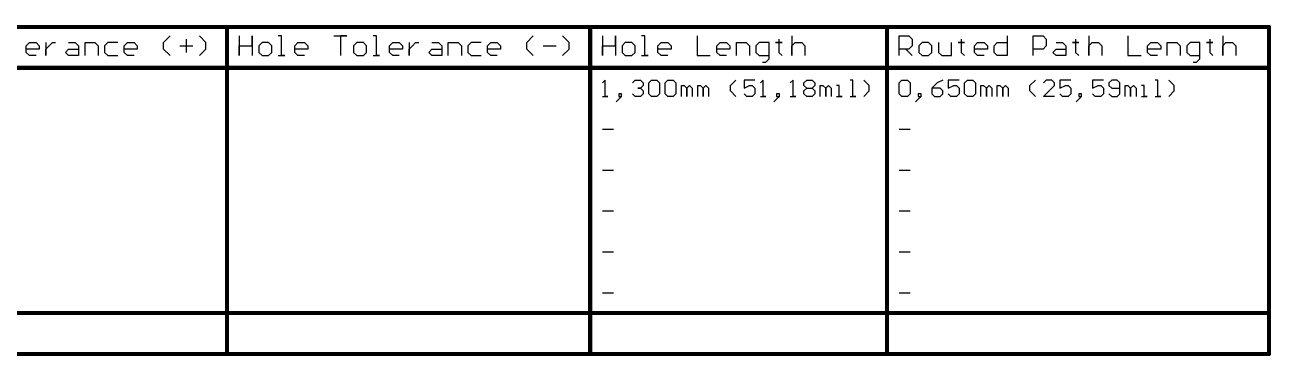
# Model space of a CAD drawing. Header units: millimetres. Extents: x 21 to 336, y 20 to 129.
# Drawn here: x 219.9 to 336.1, y 98.2 to 129 of the extents above; entities that cross this region are included whole.
import ezdxf

# ---------------------------------------------------------------- set-up
doc = ezdxf.new("R2010")
doc.units = ezdxf.units.MM
doc.layers.add('DrillDrawing', color=1, linetype='Continuous')

msp = doc.modelspace()

# ---------------------------------------------------------------- linework, layer by layer
at = {"layer": 'DrillDrawing'}
for p, q in [((232.78, 127.41), (233.39, 128.02)), ((236.74, 127.41), (236.13, 128.02)), ((239.84, 128.02), (239.84, 126.19)), ((241.06, 127.1), (241.06, 128.02)), ((241.06, 128.02), (241.06, 126.19)), ((243.8, 128.02), (243.49, 128.02)), ((243.8, 126.19), (243.8, 128.02)), ((248.67, 128.02), (249.89, 128.02)), ((249.89, 128.02), (249.28, 128.02)), ((249.28, 128.02), (249.28, 126.19)), ((252.64, 128.02), (252.33, 128.02)), ((252.64, 126.19), (252.64, 128.02)), ((266.65, 127.41), (267.26, 128.02)), ((270.61, 127.41), (270, 128.02)), ((273.71, 128.02), (273.71, 126.19)), ((274.93, 127.1), (274.93, 128.02)), ((274.93, 128.02), (274.93, 126.19)), ((277.67, 128.02), (277.37, 128.02)), ((277.67, 126.19), (277.67, 128.02)), ((282.55, 128.02), (282.55, 126.19)), ((291.38, 128.02), (291.38, 126.19)), ((301.39, 126.19), (301.39, 128.02)), ((301.39, 128.02), (302.3, 128.02)), ((302.3, 128.02), (302.61, 127.71)), ((311.45, 128.02), (311.45, 126.19)), ((313.88, 126.19), (313.88, 128.02)), ((313.88, 128.02), (314.8, 128.02)), ((314.8, 128.02), (315.1, 127.71)), ((319.06, 128.02), (319.06, 126.19)), ((322.72, 128.02), (322.72, 126.19)), ((331.56, 128.02), (331.56, 126.19)), ((219.98, 127.1), (220.29, 127.41)), ((219.98, 126.49), (219.98, 127.1)), ((221.2, 126.8), (219.98, 126.8)), ((220.29, 127.41), (220.9, 127.41)), ((220.9, 127.41), (221.2, 127.1)), ((221.2, 127.1), (221.2, 126.8)), ((221.81, 127.41), (221.81, 126.19)), ((221.81, 126.8), (222.11, 127.1)), ((221.81, 126.19), (221.81, 126.8)), ((222.11, 127.1), (222.42, 127.41)), ((222.42, 127.41), (222.72, 127.41)), ((223.64, 126.49), (223.94, 126.8)), ((223.94, 127.41), (224.55, 127.41)), ((223.94, 126.8), (224.86, 126.8)), ((224.55, 127.41), (224.86, 127.1)), ((224.86, 127.1), (224.86, 126.19)), ((225.47, 126.19), (225.47, 127.41)), ((225.47, 127.41), (226.38, 127.41)), ((226.38, 127.41), (226.68, 127.1)), ((226.68, 127.1), (226.68, 126.19)), ((227.6, 127.41), (227.29, 127.1)), ((227.29, 127.1), (227.29, 126.49)), ((228.51, 127.41), (227.6, 127.41)), ((229.12, 127.1), (229.43, 127.41)), ((229.12, 126.49), (229.12, 127.1)), ((230.34, 126.8), (229.12, 126.8)), ((229.43, 127.41), (230.04, 127.41)), ((230.04, 127.41), (230.34, 127.1)), ((230.34, 127.1), (230.34, 126.8)), ((232.78, 126.8), (232.78, 127.41)), ((233.39, 126.19), (232.78, 126.8)), ((234.3, 127.1), (235.52, 127.1)), ((234.91, 127.71), (234.91, 126.49)), ((236.13, 126.19), (236.74, 126.8)), ((236.74, 126.8), (236.74, 127.41)), ((239.84, 126.19), (239.84, 127.1)), ((239.84, 127.1), (241.06, 127.1)), ((241.97, 127.41), (241.67, 127.1)), ((241.67, 127.1), (241.67, 126.49)), ((242.58, 127.41), (241.97, 127.41)), ((242.89, 127.1), (242.58, 127.41)), ((242.89, 126.49), (242.89, 127.1)), ((245.02, 127.1), (245.32, 127.41)), ((245.02, 126.49), (245.02, 127.1)), ((246.24, 126.8), (245.02, 126.8)), ((245.32, 127.41), (245.93, 127.41)), ((245.93, 127.41), (246.24, 127.1)), ((246.24, 127.1), (246.24, 126.8)), ((250.81, 127.41), (250.5, 127.1)), ((250.5, 127.1), (250.5, 126.49)), ((251.42, 127.41), (250.81, 127.41)), ((251.72, 127.1), (251.42, 127.41)), ((251.72, 126.49), (251.72, 127.1)), ((253.85, 127.1), (254.16, 127.41)), ((253.85, 126.49), (253.85, 127.1)), ((255.07, 126.8), (253.85, 126.8)), ((254.16, 127.41), (254.77, 127.41)), ((254.77, 127.41), (255.07, 127.1)), ((255.07, 127.1), (255.07, 126.8)), ((255.68, 127.41), (255.68, 126.19)), ((255.68, 126.8), (255.99, 127.1)), ((255.68, 126.19), (255.68, 126.8)), ((255.99, 127.1), (256.29, 127.41)), ((256.29, 127.41), (256.6, 127.41)), ((257.51, 126.49), (257.82, 126.8)), ((257.82, 127.41), (258.43, 127.41)), ((257.82, 126.8), (258.73, 126.8)), ((258.43, 127.41), (258.73, 127.1)), ((258.73, 127.1), (258.73, 126.19)), ((259.34, 126.19), (259.34, 127.41)), ((259.34, 127.41), (260.25, 127.41)), ((260.25, 127.41), (260.56, 127.1)), ((260.56, 127.1), (260.56, 126.19)), ((261.47, 127.41), (261.17, 127.1)), ((261.17, 127.1), (261.17, 126.49)), ((262.39, 127.41), (261.47, 127.41)), ((263, 127.1), (263.3, 127.41)), ((263, 126.49), (263, 127.1)), ((264.21, 126.8), (263, 126.8)), ((263.3, 127.41), (263.91, 127.41)), ((263.91, 127.41), (264.21, 127.1)), ((264.21, 127.1), (264.21, 126.8)), ((266.65, 126.8), (266.65, 127.41)), ((267.26, 126.19), (266.65, 126.8)), ((268.18, 127.1), (269.39, 127.1)), ((270, 126.19), (270.61, 126.8)), ((270.61, 126.8), (270.61, 127.41)), ((273.71, 126.19), (273.71, 127.1)), ((273.71, 127.1), (274.93, 127.1)), ((275.84, 127.41), (275.54, 127.1)), ((275.54, 127.1), (275.54, 126.49)), ((276.45, 127.41), (275.84, 127.41)), ((276.76, 127.1), (276.45, 127.41)), ((276.76, 126.49), (276.76, 127.1)), ((278.89, 127.1), (279.2, 127.41)), ((278.89, 126.49), (278.89, 127.1)), ((280.11, 126.8), (278.89, 126.8)), ((279.2, 127.41), (279.81, 127.41)), ((279.81, 127.41), (280.11, 127.1)), ((280.11, 127.1), (280.11, 126.8)), ((284.38, 127.1), (284.68, 127.41)), ((284.38, 126.49), (284.38, 127.1)), ((285.6, 126.8), (284.38, 126.8)), ((284.68, 127.41), (285.29, 127.41)), ((285.29, 127.41), (285.6, 127.1)), ((285.6, 127.1), (285.6, 126.8)), ((286.2, 126.19), (286.2, 127.41)), ((286.2, 127.41), (287.12, 127.41)), ((287.12, 127.41), (287.42, 127.1)), ((287.42, 127.1), (287.42, 126.19)), ((288.34, 127.41), (288.03, 127.1)), ((288.03, 127.1), (288.03, 126.49)), ((289.25, 127.41), (288.34, 127.41)), ((289.25, 125.88), (289.25, 127.41)), ((290.17, 127.41), (289.86, 127.41)), ((289.86, 127.41), (290.47, 127.41)), ((290.17, 127.71), (290.17, 127.41)), ((290.47, 127.41), (290.17, 127.41)), ((290.17, 127.41), (290.17, 126.49)), ((291.38, 127.1), (291.69, 127.41)), ((291.38, 126.19), (291.38, 127.1)), ((291.69, 127.41), (292.3, 127.41)), ((292.3, 127.41), (292.6, 127.1)), ((292.6, 127.1), (292.6, 126.19)), ((302.3, 126.8), (301.39, 126.8)), ((302, 126.8), (302.61, 126.19)), ((302.61, 127.1), (302.3, 126.8)), ((302.61, 127.71), (302.61, 127.1)), ((303.52, 127.41), (303.22, 127.1)), ((303.22, 127.1), (303.22, 126.49)), ((304.13, 127.41), (303.52, 127.41)), ((304.44, 127.1), (304.13, 127.41)), ((304.44, 126.49), (304.44, 127.1)), ((305.05, 127.41), (305.05, 126.49)), ((306.27, 126.19), (306.27, 127.41)), ((307.18, 127.41), (306.87, 127.41)), ((306.87, 127.41), (307.48, 127.41)), ((307.18, 127.71), (307.18, 127.41)), ((307.48, 127.41), (307.18, 127.41)), ((307.18, 127.41), (307.18, 126.49)), ((308.4, 127.1), (308.7, 127.41)), ((308.4, 126.49), (308.4, 127.1)), ((309.62, 126.8), (308.4, 126.8)), ((308.7, 127.41), (309.31, 127.41)), ((309.31, 127.41), (309.62, 127.1)), ((309.62, 127.1), (309.62, 126.8)), ((310.23, 127.1), (310.53, 127.41)), ((310.23, 126.49), (310.23, 127.1)), ((310.53, 127.41), (311.45, 127.41)), ((314.8, 126.8), (313.88, 126.8)), ((315.1, 127.1), (314.8, 126.8)), ((315.1, 127.71), (315.1, 127.1)), ((315.71, 126.49), (316.02, 126.8)), ((316.02, 127.41), (316.62, 127.41)), ((316.02, 126.8), (316.93, 126.8)), ((316.62, 127.41), (316.93, 127.1)), ((316.93, 127.1), (316.93, 126.19)), ((317.84, 127.41), (317.54, 127.41)), ((317.54, 127.41), (318.15, 127.41)), ((317.84, 127.71), (317.84, 127.41)), ((318.15, 127.41), (317.84, 127.41)), ((317.84, 127.41), (317.84, 126.49)), ((319.06, 127.1), (319.37, 127.41)), ((319.06, 126.19), (319.06, 127.1)), ((319.37, 127.41), (319.98, 127.41)), ((319.98, 127.41), (320.28, 127.1)), ((320.28, 127.1), (320.28, 126.19)), ((324.55, 127.1), (324.85, 127.41)), ((324.55, 126.49), (324.55, 127.1)), ((325.77, 126.8), (324.55, 126.8)), ((324.85, 127.41), (325.46, 127.41)), ((325.46, 127.41), (325.77, 127.1)), ((325.77, 127.1), (325.77, 126.8)), ((326.38, 126.19), (326.38, 127.41)), ((326.38, 127.41), (327.29, 127.41)), ((327.29, 127.41), (327.59, 127.1)), ((327.59, 127.1), (327.59, 126.19)), ((328.51, 127.41), (328.2, 127.1)), ((328.2, 127.1), (328.2, 126.49)), ((329.42, 127.41), (328.51, 127.41)), ((329.42, 125.88), (329.42, 127.41)), ((330.34, 127.41), (330.03, 127.41)), ((330.03, 127.41), (330.64, 127.41)), ((330.34, 127.71), (330.34, 127.41)), ((330.64, 127.41), (330.34, 127.41)), ((330.34, 127.41), (330.34, 126.49)), ((331.56, 127.1), (331.86, 127.41)), ((331.56, 126.19), (331.56, 127.1)), ((331.86, 127.41), (332.47, 127.41)), ((332.47, 127.41), (332.77, 127.1)), ((332.77, 127.1), (332.77, 126.19)), ((220.29, 126.19), (219.98, 126.49)), ((220.9, 126.19), (220.29, 126.19)), ((223.94, 126.19), (223.64, 126.49)), ((224.86, 126.19), (223.94, 126.19)), ((227.29, 126.49), (227.6, 126.19)), ((227.6, 126.19), (228.51, 126.19)), ((229.43, 126.19), (229.12, 126.49)), ((230.04, 126.19), (229.43, 126.19)), ((241.67, 126.49), (241.97, 126.19)), ((241.97, 126.19), (242.58, 126.19)), ((242.58, 126.19), (242.89, 126.49)), ((243.49, 126.19), (244.1, 126.19)), ((244.1, 126.19), (243.8, 126.19)), ((245.32, 126.19), (245.02, 126.49)), ((245.93, 126.19), (245.32, 126.19)), ((250.5, 126.49), (250.81, 126.19)), ((250.81, 126.19), (251.42, 126.19)), ((251.42, 126.19), (251.72, 126.49)), ((252.33, 126.19), (252.94, 126.19)), ((252.94, 126.19), (252.64, 126.19)), ((254.16, 126.19), (253.85, 126.49)), ((254.77, 126.19), (254.16, 126.19)), ((257.82, 126.19), (257.51, 126.49)), ((258.73, 126.19), (257.82, 126.19)), ((261.17, 126.49), (261.47, 126.19)), ((261.47, 126.19), (262.39, 126.19)), ((263.3, 126.19), (263, 126.49)), ((263.91, 126.19), (263.3, 126.19)), ((275.54, 126.49), (275.84, 126.19)), ((275.84, 126.19), (276.45, 126.19)), ((276.45, 126.19), (276.76, 126.49)), ((277.37, 126.19), (277.98, 126.19)), ((277.98, 126.19), (277.67, 126.19)), ((279.2, 126.19), (278.89, 126.49)), ((279.81, 126.19), (279.2, 126.19)), ((282.55, 126.19), (283.77, 126.19)), ((284.68, 126.19), (284.38, 126.49)), ((285.29, 126.19), (284.68, 126.19)), ((288.03, 126.49), (288.34, 126.19)), ((288.34, 126.19), (289.25, 126.19)), ((288.64, 125.58), (288.95, 125.58)), ((288.95, 125.58), (289.25, 125.88)), ((290.17, 126.49), (290.47, 126.19)), ((303.22, 126.49), (303.52, 126.19)), ((303.52, 126.19), (304.13, 126.19)), ((304.13, 126.19), (304.44, 126.49)), ((305.05, 126.49), (305.35, 126.19)), ((305.35, 126.19), (306.27, 126.19)), ((307.18, 126.49), (307.48, 126.19)), ((308.7, 126.19), (308.4, 126.49)), ((309.31, 126.19), (308.7, 126.19)), ((310.53, 126.19), (310.23, 126.49)), ((311.45, 126.19), (310.53, 126.19)), ((316.02, 126.19), (315.71, 126.49)), ((316.93, 126.19), (316.02, 126.19)), ((317.84, 126.49), (318.15, 126.19)), ((322.72, 126.19), (323.94, 126.19)), ((324.85, 126.19), (324.55, 126.49)), ((325.46, 126.19), (324.85, 126.19)), ((328.2, 126.49), (328.51, 126.19)), ((328.51, 126.19), (329.42, 126.19)), ((328.81, 125.58), (329.12, 125.58)), ((329.12, 125.58), (329.42, 125.88)), ((330.34, 126.49), (330.64, 126.19)), ((273.97, 123.9), (273.71, 123.65)), ((273.97, 122.38), (273.97, 123.9)), ((276.51, 123.65), (276.76, 123.9)), ((276.76, 123.9), (277.27, 123.9)), ((277.27, 123.9), (277.52, 123.65)), ((277.52, 123.39), (277.27, 123.14)), ((277.52, 123.65), (277.52, 123.39)), ((278.03, 123.65), (278.28, 123.9)), ((278.03, 122.63), (278.03, 123.65)), ((278.28, 123.9), (278.79, 123.9)), ((278.79, 123.9), (279.04, 123.65)), ((279.04, 123.65), (279.04, 122.63)), ((279.55, 123.65), (279.81, 123.9)), ((279.55, 122.63), (279.55, 123.65)), ((279.81, 123.9), (280.31, 123.9)), ((280.31, 123.9), (280.57, 123.65)), ((280.57, 123.65), (280.57, 122.63)), ((281.08, 122.38), (281.08, 123.39)), ((281.08, 123.39), (281.33, 123.39)), ((281.33, 123.39), (281.58, 123.14)), ((281.58, 123.14), (281.84, 123.39)), ((281.84, 123.39), (282.09, 123.14)), ((282.6, 122.38), (282.6, 123.39)), ((282.6, 123.39), (282.85, 123.39)), ((282.85, 123.39), (283.11, 123.14)), ((283.11, 123.14), (283.36, 123.39)), ((283.36, 123.39), (283.61, 123.14)), ((285.65, 123.39), (286.15, 123.9)), ((285.65, 122.89), (285.65, 123.39)), ((287.93, 123.9), (286.92, 123.9)), ((286.92, 123.9), (286.92, 123.14)), ((286.92, 123.14), (287.42, 123.39)), ((287.42, 123.39), (287.68, 123.39)), ((287.68, 123.39), (287.93, 123.14)), ((288.69, 123.9), (288.44, 123.65)), ((288.69, 122.38), (288.69, 123.9)), ((291.49, 123.9), (291.23, 123.65)), ((291.49, 122.38), (291.49, 123.9)), ((292.5, 123.65), (292.76, 123.9)), ((292.5, 123.39), (292.5, 123.65)), ((292.76, 123.14), (292.5, 123.39)), ((292.76, 123.9), (293.26, 123.9)), ((293.26, 123.9), (293.52, 123.65)), ((293.52, 123.39), (293.26, 123.14)), ((293.52, 123.65), (293.52, 123.39)), ((294.03, 122.38), (294.03, 123.39)), ((294.03, 123.39), (294.28, 123.39)), ((294.28, 123.39), (294.53, 123.14)), ((294.53, 123.14), (294.79, 123.39)), ((294.79, 123.39), (295.04, 123.14)), ((295.8, 123.39), (295.55, 123.39)), ((295.8, 122.38), (295.8, 123.39)), ((297.07, 123.9), (296.82, 123.9)), ((297.07, 122.38), (297.07, 123.9)), ((298.6, 123.39), (298.09, 123.9)), ((298.6, 122.89), (298.6, 123.39)), ((301.39, 123.65), (301.64, 123.9)), ((301.39, 122.63), (301.39, 123.65)), ((301.64, 123.9), (302.15, 123.9)), ((302.15, 123.9), (302.41, 123.65)), ((302.41, 123.65), (302.41, 122.63)), ((304.94, 123.65), (304.44, 123.14)), ((305.45, 123.9), (304.94, 123.65)), ((306.98, 123.9), (305.96, 123.9)), ((305.96, 123.9), (305.96, 123.14)), ((305.96, 123.14), (306.47, 123.39)), ((306.47, 123.39), (306.72, 123.39)), ((306.72, 123.39), (306.98, 123.14)), ((307.48, 123.65), (307.74, 123.9)), ((307.48, 122.63), (307.48, 123.65)), ((307.74, 123.9), (308.25, 123.9)), ((308.25, 123.9), (308.5, 123.65)), ((308.5, 123.65), (308.5, 122.63)), ((309.01, 122.38), (309.01, 123.39)), ((309.01, 123.39), (309.26, 123.39)), ((309.26, 123.39), (309.52, 123.14)), ((309.52, 123.14), (309.77, 123.39)), ((309.77, 123.39), (310.02, 123.14)), ((310.53, 122.38), (310.53, 123.39)), ((310.53, 123.39), (310.78, 123.39)), ((310.78, 123.39), (311.04, 123.14)), ((311.04, 123.14), (311.29, 123.39)), ((311.29, 123.39), (311.55, 123.14)), ((313.58, 123.39), (314.09, 123.9)), ((313.58, 122.89), (313.58, 123.39)), ((315.1, 123.9), (314.85, 123.65)), ((314.85, 122.38), (315.86, 123.39)), ((315.61, 123.9), (315.1, 123.9)), ((315.86, 123.65), (315.61, 123.9)), ((315.86, 123.39), (315.86, 123.65)), ((317.39, 123.9), (316.37, 123.9)), ((316.37, 123.9), (316.37, 123.14)), ((316.37, 123.14), (316.88, 123.39)), ((316.88, 123.39), (317.13, 123.39)), ((317.13, 123.39), (317.39, 123.14)), ((320.43, 123.9), (319.42, 123.9)), ((319.42, 123.9), (319.42, 123.14)), ((319.42, 123.14), (319.93, 123.39)), ((319.93, 123.39), (320.18, 123.39)), ((320.18, 123.39), (320.43, 123.14)), ((321.2, 123.9), (320.94, 123.65)), ((320.94, 123.65), (320.94, 123.39)), ((320.94, 123.39), (321.2, 123.14)), ((321.7, 123.9), (321.2, 123.9)), ((321.96, 123.65), (321.7, 123.9)), ((321.96, 122.63), (321.96, 123.65)), ((322.47, 122.38), (322.47, 123.39)), ((322.47, 123.39), (322.72, 123.39)), ((322.72, 123.39), (322.97, 123.14)), ((322.97, 123.14), (323.23, 123.39)), ((323.23, 123.39), (323.48, 123.14)), ((324.24, 123.39), (323.99, 123.39)), ((324.24, 122.38), (324.24, 123.39)), ((325.51, 123.9), (325.26, 123.9)), ((325.51, 122.38), (325.51, 123.9)), ((327.04, 123.39), (326.53, 123.9)), ((327.04, 122.89), (327.04, 123.39)), ((273.71, 122.38), (274.22, 122.38)), ((274.22, 122.38), (273.97, 122.38)), ((275.24, 122.12), (274.98, 121.87)), ((275.49, 122.63), (275.24, 122.63)), ((275.24, 122.63), (275.24, 122.38)), ((275.24, 122.12), (275.49, 122.38)), ((275.24, 122.38), (275.49, 122.38)), ((275.49, 122.38), (275.24, 122.12)), ((275.49, 122.38), (275.49, 122.63)), ((276.76, 122.38), (276.51, 122.63)), ((277.27, 122.38), (276.76, 122.38)), ((277.27, 123.14), (277.01, 123.14)), ((277.01, 123.14), (277.27, 123.14)), ((277.27, 123.14), (277.52, 122.89)), ((277.52, 122.63), (277.27, 122.38)), ((277.52, 122.89), (277.52, 122.63)), ((278.28, 122.38), (278.03, 122.63)), ((278.79, 122.38), (278.28, 122.38)), ((279.04, 122.63), (278.79, 122.38)), ((279.81, 122.38), (279.55, 122.63)), ((280.31, 122.38), (279.81, 122.38)), ((280.57, 122.63), (280.31, 122.38)), ((281.58, 123.14), (281.58, 122.38)), ((281.58, 122.38), (281.58, 123.14)), ((282.09, 123.14), (282.09, 122.38)), ((283.11, 123.14), (283.11, 122.38)), ((283.11, 122.38), (283.11, 123.14)), ((283.61, 123.14), (283.61, 122.38)), ((286.15, 122.38), (285.65, 122.89)), ((287.17, 122.38), (286.92, 122.63)), ((287.68, 122.38), (287.17, 122.38)), ((287.93, 122.63), (287.68, 122.38)), ((287.93, 123.14), (287.93, 122.63)), ((288.44, 122.38), (288.95, 122.38)), ((288.95, 122.38), (288.69, 122.38)), ((289.96, 122.12), (289.71, 121.87)), ((290.22, 122.63), (289.96, 122.63)), ((289.96, 122.63), (289.96, 122.38)), ((289.96, 122.12), (290.22, 122.38)), ((289.96, 122.38), (290.22, 122.38)), ((290.22, 122.38), (289.96, 122.12)), ((290.22, 122.38), (290.22, 122.63)), ((291.23, 122.38), (291.74, 122.38)), ((291.74, 122.38), (291.49, 122.38)), ((292.5, 122.89), (292.76, 123.14)), ((292.5, 122.63), (292.5, 122.89)), ((292.76, 122.38), (292.5, 122.63)), ((292.76, 123.14), (293.26, 123.14)), ((293.26, 122.38), (292.76, 122.38)), ((293.26, 123.14), (293.52, 122.89)), ((293.52, 122.63), (293.26, 122.38)), ((293.52, 122.89), (293.52, 122.63)), ((294.53, 123.14), (294.53, 122.38)), ((294.53, 122.38), (294.53, 123.14)), ((295.04, 123.14), (295.04, 122.38)), ((295.55, 122.38), (296.06, 122.38)), ((296.06, 122.38), (295.8, 122.38)), ((296.82, 122.38), (297.33, 122.38)), ((297.33, 122.38), (297.07, 122.38)), ((298.09, 122.38), (298.6, 122.89)), ((301.64, 122.38), (301.39, 122.63)), ((302.15, 122.38), (301.64, 122.38)), ((302.41, 122.63), (302.15, 122.38)), ((303.17, 122.12), (302.91, 121.87)), ((303.42, 122.63), (303.17, 122.63)), ((303.17, 122.63), (303.17, 122.38)), ((303.17, 122.12), (303.42, 122.38)), ((303.17, 122.38), (303.42, 122.38)), ((303.42, 122.38), (303.17, 122.12)), ((303.42, 122.38), (303.42, 122.63)), ((304.44, 123.14), (304.44, 122.63)), ((305.2, 123.14), (304.44, 123.14)), ((304.44, 122.63), (304.69, 122.38)), ((304.69, 122.38), (305.2, 122.38)), ((305.45, 122.89), (305.2, 123.14)), ((305.2, 122.38), (305.45, 122.63)), ((305.45, 122.63), (305.45, 122.89)), ((306.21, 122.38), (305.96, 122.63)), ((306.72, 122.38), (306.21, 122.38)), ((306.98, 122.63), (306.72, 122.38)), ((306.98, 123.14), (306.98, 122.63)), ((307.74, 122.38), (307.48, 122.63)), ((308.25, 122.38), (307.74, 122.38)), ((308.5, 122.63), (308.25, 122.38)), ((309.52, 123.14), (309.52, 122.38)), ((309.52, 122.38), (309.52, 123.14)), ((310.02, 123.14), (310.02, 122.38)), ((311.04, 123.14), (311.04, 122.38)), ((311.04, 122.38), (311.04, 123.14)), ((311.55, 123.14), (311.55, 122.38)), ((314.09, 122.38), (313.58, 122.89)), ((315.86, 122.38), (314.85, 122.38)), ((316.62, 122.38), (316.37, 122.63)), ((317.13, 122.38), (316.62, 122.38)), ((317.39, 122.63), (317.13, 122.38)), ((317.39, 123.14), (317.39, 122.63)), ((318.15, 122.12), (317.89, 121.87)), ((318.4, 122.63), (318.15, 122.63)), ((318.15, 122.63), (318.15, 122.38)), ((318.15, 122.12), (318.4, 122.38)), ((318.15, 122.38), (318.4, 122.38)), ((318.4, 122.38), (318.15, 122.12)), ((318.4, 122.38), (318.4, 122.63)), ((319.67, 122.38), (319.42, 122.63)), ((320.18, 122.38), (319.67, 122.38)), ((320.43, 122.63), (320.18, 122.38)), ((320.43, 123.14), (320.43, 122.63)), ((320.94, 122.63), (321.2, 122.38)), ((321.2, 123.14), (321.96, 123.14)), ((321.2, 122.38), (321.7, 122.38)), ((321.7, 122.38), (321.96, 122.63)), ((322.97, 123.14), (322.97, 122.38)), ((322.97, 122.38), (322.97, 123.14)), ((323.48, 123.14), (323.48, 122.38)), ((323.99, 122.38), (324.5, 122.38)), ((324.5, 122.38), (324.24, 122.38)), ((325.26, 122.38), (325.77, 122.38)), ((325.77, 122.38), (325.51, 122.38)), ((326.53, 122.38), (327.04, 122.89)), ((273.71, 119.33), (274.73, 119.33)), ((301.39, 119.33), (302.41, 119.33)), ((273.71, 115.52), (274.73, 115.52)), ((301.39, 115.52), (302.41, 115.52)), ((273.71, 111.71), (274.73, 111.71)), ((301.39, 111.71), (302.41, 111.71)), ((273.71, 107.9), (274.73, 107.9)), ((301.39, 107.9), (302.41, 107.9)), ((273.71, 104.09), (274.73, 104.09)), ((301.39, 104.09), (302.41, 104.09))]:
    msp.add_line(p, q, dxfattribs=at)
at = {"layer": 'DrillDrawing', "const_width": 0.381}
for points in [[(20.95, 128.86), (335.87, 128.86)], [(238.7, 98.38), (238.7, 128.86)], [(272.57, 98.38), (272.57, 128.86)], [(300.25, 98.38), (300.25, 128.86)], [(335.87, 98.38), (335.87, 128.86)], [(20.95, 125.05), (335.87, 125.05)], [(20.95, 102.19), (335.87, 102.19)], [(20.95, 98.38), (335.87, 98.38)]]:
    msp.add_lwpolyline(points, dxfattribs=at)
at = {"layer": 'DrillDrawing', "const_width": 0.191}
for points in [[(238.6, 128.86, 1), (238.79, 128.86, 1)], [(272.47, 128.86, 1), (272.66, 128.86, 1)], [(300.15, 128.86, 1), (300.34, 128.86, 1)], [(335.78, 128.86, 1), (335.97, 128.86, 1)], [(335.78, 128.86, 1), (335.97, 128.86, 1)], [(335.78, 125.05, 1), (335.97, 125.05, 1)], [(335.78, 102.19, 1), (335.97, 102.19, 1)], [(238.6, 98.38, 1), (238.79, 98.38, 1)], [(272.47, 98.38, 1), (272.66, 98.38, 1)], [(300.15, 98.38, 1), (300.34, 98.38, 1)], [(335.78, 98.38, 1), (335.97, 98.38, 1)], [(335.78, 98.38, 1), (335.97, 98.38, 1)]]:
    msp.add_lwpolyline(points, format="xyb", close=True, dxfattribs=at)

doc.saveas('drawing.dxf')
